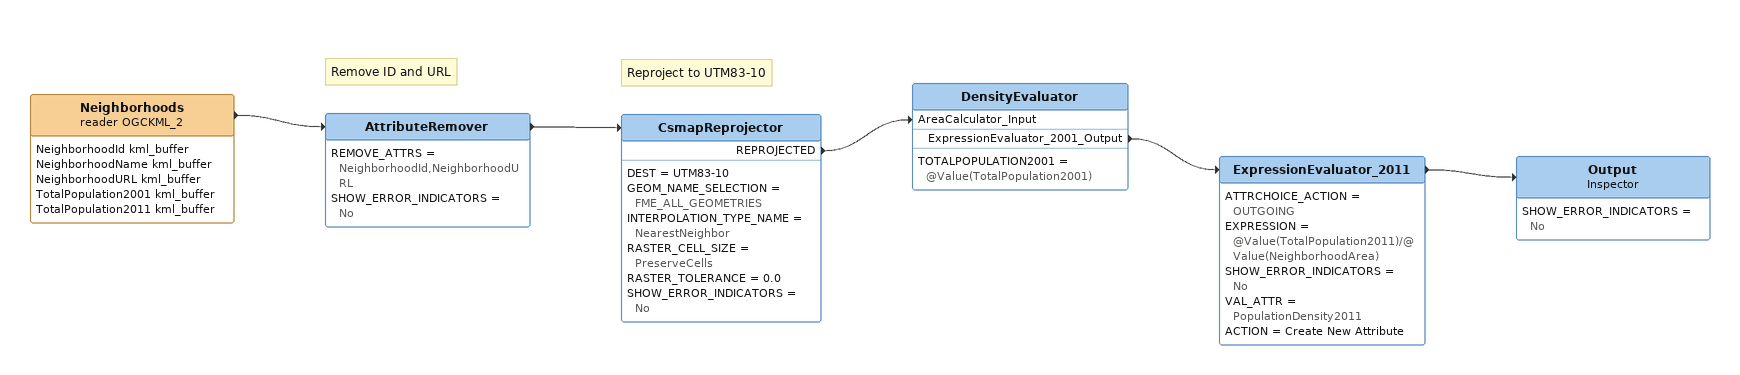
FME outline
Neighborhoods (reader OGCKML_2)
    attributes: NeighborhoodId kml_buffer, NeighborhoodName kml_buffer, NeighborhoodURL kml_buffer, TotalPopulation2001 kml_buffer, TotalPopulation2011 kml_buffer
    -> AttributeRemover
Note: Remove ID and URL
AttributeRemover
    REMOVE_ATTRS = NeighborhoodId,NeighborhoodURL
    SHOW_ERROR_INDICATORS = No
    -> CsmapReprojector
Note: Reproject to UTM83-10
CsmapReprojector
    DEST = UTM83-10
    GEOM_NAME_SELECTION = FME_ALL_GEOMETRIES
    INTERPOLATION_TYPE_NAME = NearestNeighbor
    RASTER_CELL_SIZE = PreserveCells
    RASTER_TOLERANCE = 0.0
    SHOW_ERROR_INDICATORS = No
    REPROJECTED -> DensityEvaluator [AreaCalculator_Input]
DensityEvaluator
    TOTALPOPULATION2001 = @Value(TotalPopulation2001)
    ExpressionEvaluator_2001_Output -> ExpressionEvaluator_2011
ExpressionEvaluator_2011
    ATTRCHOICE_ACTION = OUTGOING
    EXPRESSION = @Value(TotalPopulation2011)/@Value(NeighborhoodArea)
    SHOW_ERROR_INDICATORS = No
    VAL_ATTR = PopulationDensity2011
    ACTION = Create New Attribute
    -> Output
Output: Inspector
    SHOW_ERROR_INDICATORS = No
